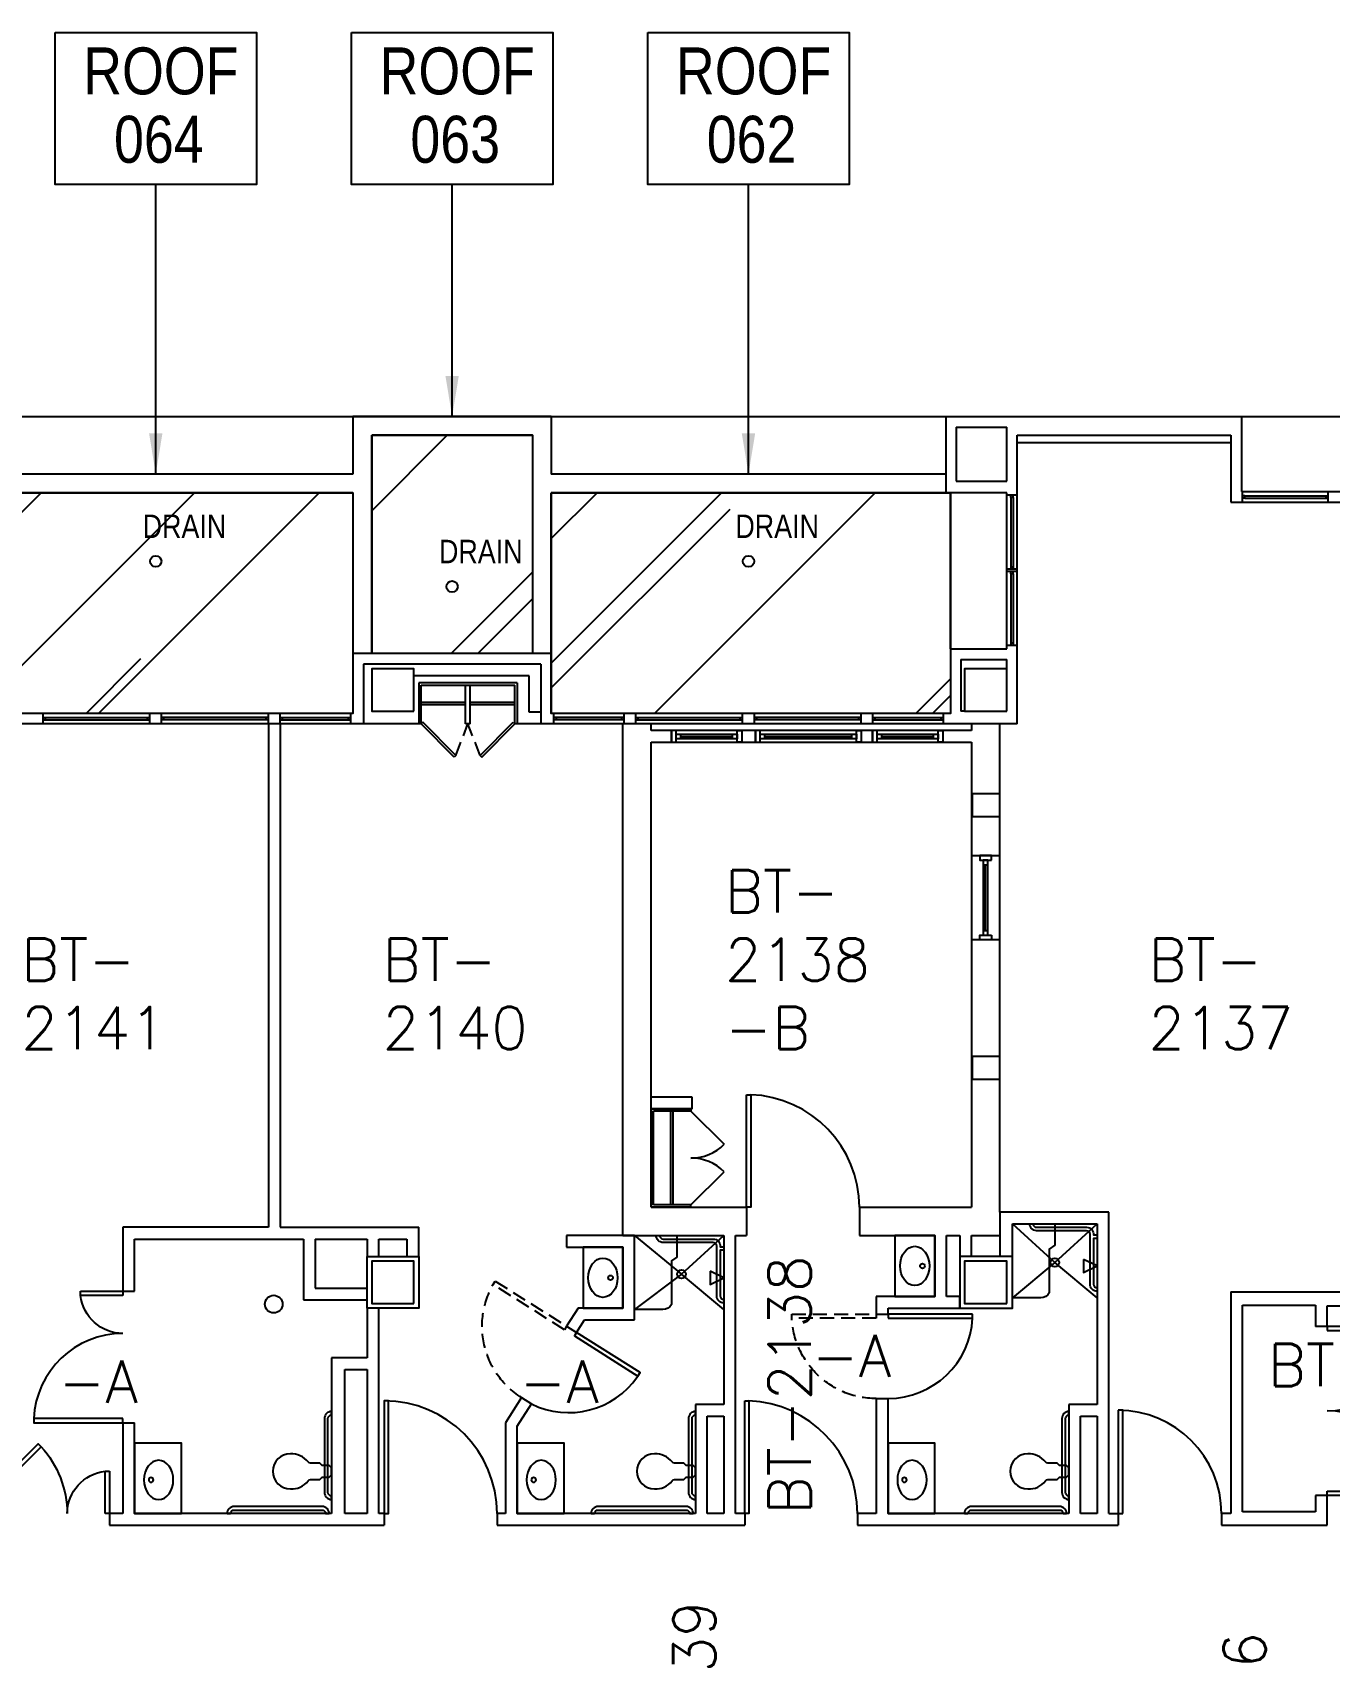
# Model space of a CAD drawing. Extents: x 2988 to 7122, y 18116 to 20102.
# Drawn here: x 3525 to 4077, y 19409 to 20101 of the extents above; entities that cross this region are included whole.
import ezdxf
from ezdxf.enums import TextEntityAlignment as Align

# ---------------------------------------------------------------- set-up
doc = ezdxf.new("R2010")
doc.units = 0
doc.header["$LTSCALE"] = 48
doc.header["$MEASUREMENT"] = 0
doc.linetypes.add('HIDDEN2', pattern=[0.1875, 0.125, -0.0625])
doc.layers.get('0').update_dxf_attribs({"linetype": 'CONTINUOUS'})
for name, color, linetype in [('ARDOOR', 7, 'CONTINUOUS'), ('ARROOMNO', 4, 'CONTINUOUS'), ('ARWALL', 7, 'CONTINUOUS'), ('ARWINDOW', 7, 'CONTINUOUS'), ('COL', 14, 'CONTINUOUS'), ('EXROOF', 9, 'CONTINUOUS'), ('EXROOF_TEXT', 134, 'CONTINUOUS'), ('EXWALL', 8, 'CONTINUOUS'), ('EXWINDOW', 8, 'CONTINUOUS'), ('MILL', 1, 'CONTINUOUS'), ('MPFIXTURE', 3, 'CONTINUOUS')]:
    doc.layers.add(name, color=color, linetype=linetype)
doc.styles.add('ARIAL_NARROW', font='ARIALN.TTF', dxfattribs={"height": 17})
doc.styles.add('ROMANS', font='romans.shx', dxfattribs={"height": 18})
doc.dimstyles.get("Standard").update_dxf_attribs({"dimtxt": 0.18, "dimasz": 0.18, "dimexe": 0.18, "dimexo": 0.0625, "dimgap": 0.09, "dimtad": 0, "dimtih": 1, "dimtoh": 1, "dimdec": 4, "dimzin": 0, "dimtxsty": 'STANDARD', "dimcen": 0.09, "dimazin": 3, "dimtfac": 1, "dimtdec": 4, "dimtofl": 0, "dimtmove": 0, "dimatfit": 3, "dimtolj": 1, "dimtzin": 0})

# ---------------------------------------------------------------- blocks, each defined once
blk = doc.blocks.new('I_PLUMB_GRAB_42IN_P')
at = {"color": 0, "linetype": 'BYBLOCK'}
blk.add_lwpolyline([(0, -21.75, 0.414214), (3, -18.75), (3, 18.75, 0.414214), (0, 21.75), (0, 20.25, -0.414214), (1.5, 18.75), (1.5, -18.75, -0.414214), (0, -20.25)], format="xyb", close=True, dxfattribs=at)
blk = doc.blocks.new('I_PLUMB_WC_FLUSH_-_FLOOR_P')
at = {"color": 0, "linetype": 'BYBLOCK'}
blk.add_lwpolyline([(10, -4, 0.240961), (17.5, -7.5, 1), (17.5, 7.5, 0.259678), (10, 4, -0.236068), (9, 3.5), (5, 3.5), (4, 2.5), (1, 2.5), (0, 1.5), (0, -1.5), (1, -2.5), (4, -2.5), (5, -3.5), (9, -3.5, -0.236068), (10, -4)], format="xyb", dxfattribs=at)
blk = doc.blocks.new('I_PLUMB_GRAB_36IN_P')
at = {"color": 0, "linetype": 'BYBLOCK'}
blk.add_lwpolyline([(3, -15.75), (3, 15.75, 0.414214), (0, 18.75), (0, 17.25, -0.414214), (1.5, 15.75), (1.5, -15.75, -0.414214), (0, -17.25), (0, -18.75, 0.414214)], format="xyb", close=True, dxfattribs=at)
blk = doc.blocks.new('LAV-820')
at = {"color": 0, "linetype": 'BYBLOCK'}
blk.add_circle((0, -3), 1, dxfattribs=at)
blk.add_ellipse((0, -6.25), major_axis=(-8.38, 0), ratio=0.746269)
blk = doc.blocks.new('6-00-DRS')
at = {"color": 0}
for p, q in [((0, 36), (0, 0)), ((1.75, 36), (0, 36)), ((1.75, 0), (1.75, 36)), ((70.25, 0), (70.25, 36)), ((70.25, 36), (72, 36)), ((72, 36), (72, 0)), ((0, 0), (1.75, 0)), ((72, 0), (70.25, 0))]:
    blk.add_line(p, q, dxfattribs=at)
for centre, start, end in [((-0.08, -0.03), 0.04901, 87.09698), ((72.08, -0.03), 92.90302, 179.95099)]:
    blk.add_arc(centre, 36.08, start, end, dxfattribs=at)
blk = doc.blocks.new('4-00-DR')
at = {"color": 0}
blk.add_lwpolyline([(0, 48), (1.75, 48), (1.75, 0), (0, 0)], close=True, dxfattribs=at)
blk.add_arc((-0.06, -0.02), 48.06, 0.02741, 87.84514, dxfattribs=at)
blk = doc.blocks.new('1-06-DR')
at = {"color": 0}
for p, q in [((0, 18), (0, 0)), ((1.75, 18), (0, 18)), ((1.75, 0), (1.75, 18)), ((0, 0), (1.75, 0))]:
    blk.add_line(p, q, dxfattribs=at)
blk.add_arc((-0.16, -0.06), 18.16, 0.2004, 83.94964, dxfattribs=at)
blk = doc.blocks.new('3-02-DR')
at = {"color": 0}
blk.add_lwpolyline([(1.75, 0), (1.75, 38), (0, 38), (0, 0)], close=True, dxfattribs=at)
blk.add_arc((-0.07, -0.03), 38.07, 0.04394, 87.25575)
blk = doc.blocks.new('3-00-DR')
at = {"color": 0}
for p, q in [((0, 36), (0, 0)), ((1.75, 36), (0, 36)), ((1.75, 0), (1.75, 36)), ((0, 0), (1.75, 0))]:
    blk.add_line(p, q, dxfattribs=at)
blk.add_arc((-0.08, -0.03), 36.08, 0.04901, 87.09698, dxfattribs=at)
blk = doc.blocks.new('HS-3-06-DR')
blk.add_lwpolyline([(4.24, -4.24), (-25.46, 25.46), (-26.69, 24.22), (3.01, -5.48)], close=True)
blk.add_arc((4.53, -4.3), 42.28, 137.58974, 179.92361)
blk = doc.blocks.new('A$C18E03352')
at = {"layer": 'ARDOOR'}
blk.add_lwpolyline([(0, 0), (1.75, 0), (1.75, 48), (0, 48)], close=True, dxfattribs=at)
blk.add_arc((0, 0), 48, 0, 90, dxfattribs=at)
blk = doc.blocks.new('A$C362A358B')
at = {"layer": 'ARDOOR'}
blk.add_lwpolyline([(19.24, 34.09), (18.3, 32.61), (45.35, 15.51), (46.29, 16.99)], close=True, dxfattribs=at)
blk.add_arc((15.87, 35.66), 35.72, 243.61698, 325.2486, dxfattribs=at)
blk = doc.blocks.new('A$C57F95BFB')
at = {"layer": 'ARDOOR'}
for p, q in [((0, 44), (0, 0)), ((2, 44), (0, 44)), ((2, 0), (2, 44)), ((0, 0), (2, 0))]:
    blk.add_line(p, q, dxfattribs=at)
blk.add_arc((0, 0), 44, 0, 90, dxfattribs=at)

msp = doc.modelspace()

# ---------------------------------------------------------------- hatches: boundary and pattern name
at = {"layer": 'EXROOF'}
h = msp.add_hatch(dxfattribs=at)
h.set_pattern_fill('AR-RROOF', color=256, scale=100, angle=45, style=0)
edge = h.paths.add_edge_path(flags=16)
edge.add_arc((3703.72, 19865.24), 2.4, 0, 360)
h.paths.add_polyline_path([(3669.47, 19929.71), (3737.97, 19929.71), (3737.97, 19836.71), (3669.47, 19836.71)])
h.paths.add_polyline_path([(3695.62, 19872.67), (3736.25, 19872.67), (3736.25, 19887.67), (3695.62, 19887.67)], flags=24)
h = msp.add_hatch(dxfattribs=at)
h.set_pattern_fill('AR-RROOF', color=256, scale=125, angle=45, style=0)
edge = h.paths.add_edge_path(flags=16)
edge.add_arc((3577.47, 19876), 2.4, 0, 360)
h.paths.add_polyline_path([(3493.47, 19905.21), (3661.47, 19905.21), (3661.47, 19811.21), (3493.47, 19811.21)])
h.paths.add_polyline_path([(3569.37, 19883.43), (3610, 19883.43), (3610, 19898.43), (3569.37, 19898.43)], flags=24)
h = msp.add_hatch(dxfattribs=at)
h.set_pattern_fill('AR-RROOF', color=256, scale=125, angle=45, style=0)
edge = h.paths.add_edge_path(flags=16)
edge.add_arc((3829.97, 19876), 2.4, 0, 360)
h.paths.add_polyline_path([(3745.97, 19905.21), (3915.97, 19905.21), (3915.97, 19811.21), (3745.97, 19811.21)])
h.paths.add_polyline_path([(3821.87, 19883.43), (3862.5, 19883.43), (3862.5, 19898.43), (3821.87, 19898.43)], flags=24)

# ---------------------------------------------------------------- linework, layer by layer
at = {"layer": 'ARDOOR', "linetype": 'HIDDEN2'}
for points in [[(3752.51, 19550.04), (3751.57, 19548.56), (3721.14, 19567.8), (3722.08, 19569.28)], [(3884.41, 19555.22), (3884.41, 19553.47), (3848.41, 19553.47), (3848.41, 19555.22)]]:
    msp.add_lwpolyline(points, close=True, dxfattribs=at)
at = {"layer": 'ARDOOR', "linetype": 'HIDDEN2', "extrusion": (0, 0, -1)}
for centre, start, end in [((-3752.51, 19550.04), 302.30291, 32.30291), ((-3884.41, 19555.22), 270, 0)]:
    msp.add_arc(centre, 36, start, end, dxfattribs=at)
at = {"layer": 'ARWALL'}
for p, q in [((3944.47, 19926.71), (4035.47, 19926.71)), ((3805.97, 19647.71), (3788.47, 19647.71)), ((3805.97, 19642.71), (3805.97, 19647.71)), ((3788.47, 19642.71), (3805.97, 19642.71)), ((3829.19, 19600.71), (3829.19, 19588.71)), ((3877.19, 19600.71), (3877.19, 19588.71)), ((3640.34, 19587.21), (3640.34, 19561.33)), ((3645.34, 19587.21), (3645.34, 19566.33)), ((3563.47, 19564.94), (3568.47, 19564.94)), ((3645.34, 19566.33), (3667.47, 19566.33)), ((3640.34, 19561.33), (3667.47, 19561.33)), ((3752.51, 19550.04), (3756.73, 19547.37)), ((3884.41, 19555.22), (3889.41, 19555.22)), ((4076.47, 19549.96), (4071.47, 19549.96)), ((3667.47, 19536.58), (3652.34, 19536.58)), ((3652.34, 19536.58), (3652.34, 19470.21)), ((3733.27, 19519.61), (3737.49, 19516.94)), ((3884.41, 19519.22), (3889.41, 19519.22)), ((3563.47, 19508.94), (3568.47, 19508.94)), ((4076.47, 19477.96), (4071.47, 19477.96)), ((3557.73, 19470.21), (3557.73, 19465.21)), ((3674.84, 19470.21), (3674.84, 19465.21)), ((3722.84, 19470.21), (3722.84, 19465.21)), ((3828.41, 19470.21), (3828.41, 19465.21)), ((3876.41, 19470.21), (3876.41, 19465.21)), ((3983.47, 19470.21), (3987.47, 19470.21)), ((3987.47, 19470.21), (3987.47, 19465.21)), ((4035.47, 19470.21), (4031.47, 19470.21)), ((4031.47, 19470.21), (4031.47, 19465.21))]:
    msp.add_line(p, q, dxfattribs=at)
at = {"layer": 'ARWALL', "linetype": 'CONTINUOUS'}
for p, q in [((3736.47, 19827.21), (3687.47, 19827.21)), ((3736.47, 19811.71), (3736.47, 19827.21)), ((3731.47, 19824.21), (3689.47, 19824.21)), ((3689.47, 19824.21), (3689.47, 19806.71)), ((3731.47, 19824.21), (3731.47, 19806.71)), ((3625.47, 19806.71), (3625.47, 19592.21)), ((3630.47, 19806.71), (3630.47, 19592.21)), ((3689.47, 19806.71), (3665.97, 19806.71)), ((3741.47, 19806.71), (3731.47, 19806.71)), ((3741.47, 19811.71), (3736.47, 19811.71)), ((3776.47, 19588.71), (3776.47, 19806.71)), ((3788.47, 19803.88), (3788.47, 19806.71)), ((3924.97, 19806.71), (3924.97, 19803.88)), ((3936.97, 19598.71), (3936.97, 19806.71)), ((3924.97, 19803.88), (3788.47, 19803.88)), ((3788.47, 19600.71), (3788.47, 19798.88)), ((3788.47, 19798.88), (3924.97, 19798.88)), ((3797.19, 19798.88), (3797.19, 19803.88)), ((3827.19, 19803.88), (3827.19, 19798.88)), ((3832.97, 19798.88), (3832.97, 19803.88)), ((3877.97, 19803.88), (3877.97, 19798.88)), ((3882.81, 19798.88), (3882.81, 19803.88)), ((3912.81, 19803.88), (3912.81, 19798.88)), ((3924.97, 19798.88), (3924.97, 19600.71)), ((3924.97, 19750.71), (3936.97, 19750.71)), ((3936.97, 19714.71), (3924.97, 19714.71)), ((3788.47, 19600.71), (3829.19, 19600.71)), ((3877.19, 19600.71), (3924.97, 19600.71)), ((3983.47, 19598.71), (3936.97, 19598.71)), ((3936.97, 19598.71), (3936.97, 19579.71)), ((3983.47, 19470.21), (3983.47, 19598.71)), ((3563.47, 19592.21), (3563.47, 19564.94)), ((3625.47, 19592.21), (3563.47, 19592.21)), ((3630.47, 19592.21), (3689.47, 19592.21)), ((3689.47, 19579.71), (3689.47, 19592.21)), ((3942.47, 19593.71), (3978.47, 19593.71)), ((3942.47, 19579.71), (3942.47, 19593.71)), ((3978.47, 19593.71), (3978.47, 19516.71)), ((3568.47, 19564.94), (3568.47, 19587.21)), ((3568.47, 19587.21), (3640.34, 19587.21)), ((3645.34, 19587.21), (3667.47, 19587.21)), ((3667.47, 19587.21), (3667.47, 19579.71)), ((3672.47, 19579.71), (3672.47, 19587.21)), ((3672.47, 19587.21), (3684.47, 19587.21)), ((3684.47, 19587.21), (3684.47, 19579.71)), ((3752.47, 19588.71), (3752.47, 19583.71)), ((3781.47, 19588.71), (3752.47, 19588.71)), ((3752.47, 19583.71), (3776.47, 19583.71)), ((3776.47, 19588.71), (3819.41, 19588.71)), ((3776.47, 19583.71), (3776.47, 19557.71)), ((3781.47, 19552.71), (3781.47, 19588.71)), ((3819.41, 19588.71), (3819.41, 19516.71)), ((3824.41, 19588.71), (3829.19, 19588.71)), ((3824.41, 19470.21), (3824.41, 19588.71)), ((3877.19, 19588.71), (3909.34, 19588.71)), ((3909.34, 19588.71), (3909.34, 19562.71)), ((3914.34, 19588.71), (3919.97, 19588.71)), ((3914.34, 19562.71), (3914.34, 19588.71)), ((3919.97, 19588.71), (3919.97, 19579.71)), ((3924.97, 19588.71), (3936.97, 19588.71)), ((3924.97, 19579.71), (3924.97, 19588.71)), ((3667.47, 19579.71), (3672.47, 19579.71)), ((3684.47, 19579.71), (3689.47, 19579.71)), ((4035.47, 19564.71), (4035.47, 19470.21)), ((4035.47, 19564.71), (4118.47, 19564.71)), ((3672.47, 19557.71), (3667.47, 19557.71)), ((3667.47, 19557.71), (3667.47, 19536.58)), ((3672.47, 19470.21), (3672.47, 19557.71)), ((3757.35, 19557.71), (3752.51, 19550.04)), ((3776.47, 19557.71), (3757.35, 19557.71)), ((3884.41, 19562.71), (3884.41, 19555.22)), ((3909.34, 19562.71), (3884.41, 19562.71)), ((3889.41, 19555.22), (3889.41, 19557.71)), ((3889.41, 19557.71), (3919.97, 19557.71)), ((3919.97, 19562.71), (3914.34, 19562.71)), ((3919.97, 19557.71), (3919.97, 19562.71)), ((4040.47, 19470.96), (4040.47, 19558.96)), ((4040.47, 19558.96), (4071.47, 19558.96)), ((4071.47, 19558.96), (4071.47, 19549.96)), ((4076.47, 19558.71), (4200.98, 19558.71)), ((4076.47, 19549.96), (4076.47, 19558.71)), ((3756.73, 19547.37), (3760.11, 19552.71)), ((3760.11, 19552.71), (3781.47, 19552.71)), ((3657.97, 19470.21), (3657.97, 19531.58)), ((3657.97, 19531.58), (3667.47, 19531.58)), ((3667.47, 19531.58), (3667.47, 19470.21)), ((3733.27, 19519.61), (3726.47, 19508.86)), ((3731.47, 19507.41), (3737.49, 19516.94)), ((3807.41, 19516.71), (3807.41, 19470.21)), ((3819.41, 19516.71), (3807.41, 19516.71)), ((3884.41, 19519.22), (3884.41, 19470.21)), ((3889.41, 19470.21), (3889.41, 19519.22)), ((3966.47, 19516.71), (3966.47, 19470.21)), ((3978.47, 19516.71), (3966.47, 19516.71)), ((3563.47, 19508.94), (3563.47, 19470.21)), ((3568.47, 19470.21), (3568.47, 19508.94)), ((3726.47, 19508.86), (3726.47, 19470.21)), ((3812.41, 19470.21), (3812.41, 19511.71)), ((3812.41, 19511.71), (3819.41, 19511.71)), ((3819.41, 19511.71), (3819.41, 19470.21)), ((3971.47, 19470.21), (3971.47, 19511.71)), ((3971.47, 19511.71), (3978.47, 19511.71)), ((3978.47, 19511.71), (3978.47, 19470.21)), ((3731.47, 19470.21), (3731.47, 19507.41)), ((4071.47, 19477.96), (4071.47, 19470.96)), ((4076.47, 19465.21), (4076.47, 19477.96)), ((3563.47, 19470.21), (3557.73, 19470.21)), ((3652.34, 19470.21), (3568.47, 19470.21)), ((3667.47, 19470.21), (3657.97, 19470.21)), ((3674.84, 19470.21), (3672.47, 19470.21)), ((3726.47, 19470.21), (3722.84, 19470.21)), ((3807.41, 19470.21), (3731.47, 19470.21)), ((3819.41, 19470.21), (3812.41, 19470.21)), ((3828.41, 19470.21), (3824.41, 19470.21)), ((3884.41, 19470.21), (3876.41, 19470.21)), ((3966.47, 19470.21), (3889.41, 19470.21)), ((3978.47, 19470.21), (3971.47, 19470.21)), ((4071.47, 19470.96), (4040.47, 19470.96)), ((3557.73, 19465.21), (3674.84, 19465.21)), ((3722.84, 19465.21), (3828.41, 19465.21)), ((3876.41, 19465.21), (3987.47, 19465.21)), ((4031.47, 19465.21), (4076.47, 19465.21))]:
    msp.add_line(p, q, dxfattribs=at)
for points in [[(3925.25, 19767.22), (3936.97, 19767.22), (3936.97, 19776.92), (3925.25, 19776.92)], [(3925.25, 19655.3), (3936.97, 19655.3), (3936.97, 19665.01), (3925.25, 19665.01)], [(3942.47, 19579.71), (3919.97, 19579.71), (3919.97, 19557.71), (3942.47, 19557.71)]]:
    msp.add_lwpolyline(points, close=True, dxfattribs=at)
msp.add_lwpolyline([(3689.47, 19579.71), (3689.47, 19557.71), (3667.47, 19557.71), (3667.47, 19579.71), (3684.47, 19579.71)], dxfattribs=at)
at = {"layer": 'ARWINDOW', "linetype": 'CONTINUOUS'}
for p, q in [((3801.19, 19800.38), (3801.19, 19802.38)), ((3801.19, 19801.38), (3823.19, 19801.38)), ((3823.19, 19800.38), (3823.19, 19802.38)), ((3836.97, 19800.38), (3836.97, 19802.38)), ((3836.97, 19801.38), (3873.97, 19801.38)), ((3873.97, 19800.38), (3873.97, 19802.38)), ((3886.81, 19800.38), (3886.81, 19802.38)), ((3886.81, 19801.38), (3908.81, 19801.38)), ((3908.81, 19800.38), (3908.81, 19802.38)), ((3929.97, 19746.71), (3931.97, 19746.71)), ((3930.97, 19718.71), (3930.97, 19746.71)), ((3929.97, 19718.71), (3931.97, 19718.71))]:
    msp.add_line(p, q, dxfattribs=at)
for points in [[(3799.19, 19803.88), (3797.19, 19803.88), (3797.19, 19798.88), (3799.19, 19798.88)], [(3799.19, 19800.38), (3799.19, 19802.38), (3825.19, 19802.38), (3825.19, 19800.38)], [(3825.19, 19803.88), (3827.19, 19803.88), (3827.19, 19798.88), (3825.19, 19798.88)], [(3834.97, 19803.88), (3832.97, 19803.88), (3832.97, 19798.88), (3834.97, 19798.88)], [(3834.97, 19800.38), (3834.97, 19802.38), (3875.97, 19802.38), (3875.97, 19800.38)], [(3875.97, 19803.88), (3877.97, 19803.88), (3877.97, 19798.88), (3875.97, 19798.88)], [(3884.81, 19803.88), (3882.81, 19803.88), (3882.81, 19798.88), (3884.81, 19798.88)], [(3884.81, 19800.38), (3884.81, 19802.38), (3910.81, 19802.38), (3910.81, 19800.38)], [(3910.81, 19803.88), (3912.81, 19803.88), (3912.81, 19798.88), (3910.81, 19798.88)], [(3933.47, 19748.71), (3933.47, 19750.71), (3928.47, 19750.71), (3928.47, 19748.71)], [(3929.97, 19716.71), (3931.97, 19716.71), (3931.97, 19748.71), (3929.97, 19748.71)], [(3933.47, 19716.71), (3933.47, 19714.71), (3928.47, 19714.71), (3928.47, 19716.71)]]:
    msp.add_lwpolyline(points, close=True, dxfattribs=at)
at = {"layer": 'COL', "linetype": 'CONTINUOUS'}
for points in [[(3687.47, 19812.21), (3687.47, 19830.21), (3669.47, 19830.21), (3669.47, 19812.21), (3687.47, 19812.21)], [(3939.97, 19812.21), (3939.97, 19830.21), (3921.97, 19830.21), (3921.97, 19812.21), (3939.97, 19812.21)], [(3687.47, 19559.71), (3687.47, 19577.71), (3669.47, 19577.71), (3669.47, 19559.71), (3687.47, 19559.71)], [(3939.97, 19559.71), (3939.97, 19577.71), (3921.97, 19577.71), (3921.97, 19559.71), (3939.97, 19559.71)]]:
    msp.add_lwpolyline(points, dxfattribs=at)
at = {"layer": 'EXROOF'}
for points in [[(3669.47, 19929.71), (3737.97, 19929.71), (3737.97, 19836.71), (3669.47, 19836.71)], [(3745.97, 19905.21), (3915.97, 19905.21), (3915.97, 19811.21), (3745.97, 19811.21)]]:
    msp.add_lwpolyline(points, close=True, dxfattribs=at)
at = {"layer": 'EXROOF', "linetype": 'BYBLOCK'}
for centre in [(3577.47, 19876), (3829.97, 19876), (3703.72, 19865.24)]:
    msp.add_circle(centre, 2.4, dxfattribs=at)
at = {"layer": 'EXROOF_TEXT'}
for points in [[(3534.55, 20101.36), (3620.39, 20101.36), (3620.39, 20036.64), (3534.55, 20036.64)], [(3660.8, 20101.36), (3746.64, 20101.36), (3746.64, 20036.64), (3660.8, 20036.64)], [(3787.05, 20101.36), (3872.89, 20101.36), (3872.89, 20036.64), (3787.05, 20036.64)]]:
    msp.add_lwpolyline(points, close=True, dxfattribs=at)
at = {"layer": 'EXWALL'}
for p, q in [((3493.47, 19937.71), (3661.47, 19937.71)), ((3745.97, 19937.71), (3661.47, 19937.71)), ((3661.47, 19937.71), (3661.47, 19913.21)), ((3661.47, 19937.71), (3745.97, 19937.71)), ((3745.97, 19937.71), (3745.97, 19913.21)), ((3745.97, 19937.71), (3913.97, 19937.71)), ((3913.97, 19937.71), (4039.97, 19937.71)), ((3913.97, 19937.71), (3913.97, 19905.21)), ((3913.97, 19937.71), (4115.97, 19937.71)), ((4039.97, 19937.71), (4039.97, 19905.71)), ((3918.47, 19933.21), (3918.47, 19910.21)), ((3918.47, 19933.21), (3939.97, 19933.21)), ((3939.97, 19910.21), (3939.97, 19933.21)), ((3669.47, 19929.71), (3669.47, 19836.71)), ((3737.97, 19929.71), (3669.47, 19929.71)), ((3737.97, 19929.71), (3737.97, 19836.71)), ((3944.47, 19929.71), (4035.47, 19929.71)), ((3944.47, 19806.71), (3944.47, 19929.71)), ((4035.47, 19929.71), (4035.47, 19901.21)), ((3661.47, 19913.21), (3493.47, 19913.21)), ((3913.97, 19913.21), (3745.97, 19913.21)), ((3918.47, 19910.21), (3939.97, 19910.21)), ((3661.47, 19905.21), (3493.47, 19905.21)), ((3661.47, 19905.21), (3661.47, 19836.71)), ((3939.97, 19905.21), (3745.97, 19905.21)), ((3745.97, 19905.21), (3745.97, 19836.71)), ((3915.97, 19838.71), (3915.97, 19905.21)), ((3939.97, 19838.71), (3939.97, 19905.21)), ((4039.97, 19905.71), (4115.97, 19905.71)), ((4035.47, 19901.21), (4123.97, 19901.21)), ((3745.97, 19836.71), (3661.47, 19836.71)), ((3661.47, 19836.71), (3661.47, 19811.21)), ((3745.97, 19836.71), (3745.97, 19811.21)), ((3915.97, 19838.71), (3939.97, 19838.71)), ((3915.97, 19838.71), (3915.97, 19811.21)), ((3920.47, 19834.21), (3939.97, 19834.21)), ((3920.47, 19834.21), (3920.47, 19812.21)), ((3939.97, 19830.21), (3939.97, 19834.21)), ((3741.47, 19832.21), (3665.97, 19832.21)), ((3665.97, 19832.21), (3665.97, 19806.71)), ((3741.47, 19832.21), (3741.47, 19806.71)), ((3741.47, 19832.21), (3741.47, 19806.71)), ((3921.97, 19812.21), (3920.47, 19812.21)), ((3665.97, 19806.71), (3488.97, 19806.71)), ((3661.47, 19811.21), (3493.47, 19811.21)), ((3944.47, 19806.71), (3741.47, 19806.71)), ((3915.97, 19811.21), (3745.97, 19811.21))]:
    msp.add_line(p, q, dxfattribs=at)
msp.add_lwpolyline([(3493.47, 19905.21), (3661.47, 19905.21), (3661.47, 19811.21), (3493.47, 19811.21)], close=True, dxfattribs=at)
at = {"layer": 'EXWINDOW'}
for p, q in [((3944.47, 19904.21), (3939.97, 19904.21)), ((3941.72, 19903.21), (3941.72, 19904.21)), ((3942.72, 19903.21), (3941.72, 19903.21)), ((3941.72, 19903.21), (3941.72, 19873.71)), ((3942.72, 19903.21), (3942.72, 19904.21)), ((3942.72, 19903.21), (3942.72, 19873.71)), ((4040.47, 19901.21), (4040.47, 19905.71)), ((4041.47, 19903.96), (4040.47, 19903.96)), ((4041.47, 19902.96), (4040.47, 19902.96)), ((4041.47, 19903.96), (4075.97, 19903.96)), ((4041.47, 19902.96), (4041.47, 19903.96)), ((4041.47, 19902.96), (4075.97, 19902.96)), ((4075.97, 19903.96), (4075.97, 19902.96)), ((4075.97, 19903.96), (4076.97, 19903.96)), ((4075.97, 19902.96), (4076.97, 19902.96)), ((4076.97, 19901.21), (4076.97, 19905.71)), ((3944.47, 19872.71), (3939.97, 19872.71)), ((3944.47, 19871.71), (3939.97, 19871.71)), ((3941.72, 19873.71), (3942.72, 19873.71)), ((3941.72, 19873.71), (3941.72, 19872.71)), ((3941.72, 19870.71), (3941.72, 19871.71)), ((3941.72, 19870.71), (3941.72, 19841.21)), ((3942.72, 19870.71), (3941.72, 19870.71)), ((3942.72, 19873.71), (3942.72, 19872.71)), ((3942.72, 19870.71), (3942.72, 19871.71)), ((3942.72, 19870.71), (3942.72, 19841.21)), ((3939.97, 19840.21), (3944.47, 19840.21)), ((3941.72, 19841.21), (3941.72, 19840.21)), ((3941.72, 19841.21), (3942.72, 19841.21)), ((3942.72, 19841.21), (3942.72, 19840.21)), ((3529.47, 19806.71), (3529.47, 19811.21)), ((3529.47, 19809.46), (3530.47, 19809.46)), ((3529.47, 19808.46), (3530.47, 19808.46)), ((3530.47, 19808.46), (3530.47, 19809.46)), ((3530.47, 19809.46), (3573.97, 19809.46)), ((3530.47, 19808.46), (3573.97, 19808.46)), ((3573.97, 19808.46), (3573.97, 19809.46)), ((3573.97, 19809.46), (3574.97, 19809.46)), ((3573.97, 19808.46), (3574.97, 19808.46)), ((3574.97, 19806.71), (3574.97, 19811.21)), ((3579.97, 19806.71), (3579.97, 19811.21)), ((3580.97, 19809.46), (3579.97, 19809.46)), ((3580.97, 19808.46), (3579.97, 19808.46)), ((3624.47, 19809.46), (3580.97, 19809.46)), ((3580.97, 19808.46), (3580.97, 19809.46)), ((3624.47, 19808.46), (3580.97, 19808.46)), ((3624.47, 19808.46), (3624.47, 19809.46)), ((3625.47, 19809.46), (3624.47, 19809.46)), ((3625.47, 19808.46), (3624.47, 19808.46)), ((3625.47, 19806.71), (3625.47, 19811.21)), ((3630.47, 19806.71), (3630.47, 19811.21)), ((3630.47, 19809.46), (3631.47, 19809.46)), ((3630.47, 19808.46), (3631.47, 19808.46)), ((3631.47, 19808.46), (3631.47, 19809.46)), ((3631.47, 19809.46), (3659.47, 19809.46)), ((3631.47, 19808.46), (3659.47, 19808.46)), ((3659.47, 19809.46), (3659.47, 19808.46)), ((3659.47, 19809.46), (3660.47, 19809.46)), ((3659.47, 19808.46), (3660.47, 19808.46)), ((3660.47, 19811.21), (3660.47, 19806.71)), ((3746.97, 19811.21), (3746.97, 19806.71)), ((3747.97, 19809.46), (3746.97, 19809.46)), ((3747.97, 19808.46), (3746.97, 19808.46)), ((3775.97, 19809.46), (3747.97, 19809.46)), ((3747.97, 19809.46), (3747.97, 19808.46)), ((3775.97, 19808.46), (3747.97, 19808.46)), ((3776.97, 19809.46), (3775.97, 19809.46)), ((3775.97, 19808.46), (3775.97, 19809.46)), ((3776.97, 19808.46), (3775.97, 19808.46)), ((3776.97, 19806.71), (3776.97, 19811.21)), ((3781.97, 19806.71), (3781.97, 19811.21)), ((3781.97, 19809.46), (3782.97, 19809.46)), ((3781.97, 19808.46), (3782.97, 19808.46)), ((3782.97, 19809.46), (3826.47, 19809.46)), ((3782.97, 19808.46), (3782.97, 19809.46)), ((3782.97, 19808.46), (3826.47, 19808.46)), ((3826.47, 19809.46), (3827.47, 19809.46)), ((3826.47, 19808.46), (3826.47, 19809.46)), ((3826.47, 19808.46), (3827.47, 19808.46)), ((3827.47, 19806.71), (3827.47, 19811.21)), ((3832.47, 19806.71), (3832.47, 19811.21)), ((3833.47, 19809.46), (3832.47, 19809.46)), ((3833.47, 19808.46), (3832.47, 19808.46)), ((3833.47, 19808.46), (3833.47, 19809.46)), ((3876.97, 19809.46), (3833.47, 19809.46)), ((3876.97, 19808.46), (3833.47, 19808.46)), ((3876.97, 19808.46), (3876.97, 19809.46)), ((3877.97, 19809.46), (3876.97, 19809.46)), ((3877.97, 19808.46), (3876.97, 19808.46)), ((3877.97, 19806.71), (3877.97, 19811.21)), ((3882.97, 19806.71), (3882.97, 19811.21)), ((3882.97, 19809.46), (3883.97, 19809.46)), ((3882.97, 19808.46), (3883.97, 19808.46)), ((3883.97, 19809.46), (3911.97, 19809.46)), ((3883.97, 19808.46), (3883.97, 19809.46)), ((3883.97, 19808.46), (3911.97, 19808.46)), ((3911.97, 19809.46), (3911.97, 19808.46)), ((3911.97, 19809.46), (3912.97, 19809.46)), ((3911.97, 19808.46), (3912.97, 19808.46)), ((3912.97, 19811.21), (3912.97, 19806.71))]:
    msp.add_line(p, q, dxfattribs=at)
at = {"layer": 'MILL'}
for p, q in [((3690.47, 19806.71), (3690.47, 19823.21)), ((3690.47, 19823.21), (3730.47, 19823.21)), ((3709.47, 19806.71), (3709.47, 19823.21)), ((3711.47, 19806.71), (3711.47, 19823.21)), ((3730.47, 19806.71), (3730.47, 19823.21)), ((3690.47, 19815.96), (3709.47, 19815.96)), ((3690.47, 19814.96), (3709.47, 19814.96)), ((3711.47, 19815.96), (3730.47, 19815.96)), ((3711.47, 19814.96), (3730.47, 19814.96)), ((3690.47, 19806.71), (3689.47, 19806.71)), ((3691.18, 19807.41), (3690.47, 19806.71)), ((3704.61, 19792.57), (3690.47, 19806.71)), ((3705.32, 19793.27), (3691.18, 19807.41)), ((3711.47, 19806.71), (3709.47, 19806.71)), ((3715.62, 19793.27), (3729.76, 19807.41)), ((3716.33, 19792.57), (3730.47, 19806.71)), ((3729.79, 19807.39), (3730.47, 19806.71)), ((3731.47, 19806.71), (3730.47, 19806.71)), ((3705.32, 19793.27), (3704.61, 19792.57)), ((3715.62, 19793.27), (3716.33, 19792.57)), ((3805.47, 19642.71), (3788.47, 19642.71)), ((3788.48, 19642.71), (3788.47, 19600.71)), ((3805.47, 19642.71), (3788.48, 19642.71)), ((3789.47, 19601.71), (3789.47, 19641.71)), ((3805.47, 19641.71), (3789.47, 19641.71)), ((3796.92, 19601.71), (3796.92, 19641.71)), ((3797.92, 19601.71), (3797.92, 19641.71)), ((3805.47, 19642.71), (3805.47, 19641.71)), ((3805.47, 19641.71), (3819.61, 19627.57)), ((3805.47, 19601.71), (3819.61, 19615.85)), ((3805.47, 19600.71), (3788.47, 19600.71)), ((3805.47, 19601.71), (3789.47, 19601.71)), ((3805.47, 19600.71), (3805.47, 19601.71))]:
    msp.add_line(p, q, dxfattribs=at)
at = {"layer": 'MILL', "linetype": 'HIDDEN2'}
for p in [(3705.32, 19793.27), (3715.62, 19793.27)]:
    msp.add_line(p, (3710.47, 19806.71), dxfattribs=at)
at = {"layer": 'MILL'}
for points in [[(3942.47, 19593.71), (3960.47, 19593.71), (3960.47, 19584.52), (3958.12, 19582.85), (3958.12, 19564.23, -0.27767), (3954.47, 19562.21), (3942.47, 19562.21)], [(3781.47, 19588.71), (3799.47, 19588.71), (3799.47, 19579.52), (3797.12, 19577.85), (3797.12, 19559.23, -0.27767), (3793.47, 19557.21), (3781.47, 19557.21)]]:
    msp.add_lwpolyline(points, format="xyb", close=True, dxfattribs=at)
for points in [[(3759.49, 19557.71), (3776.47, 19557.71), (3776.47, 19583.71), (3759.49, 19583.71)], [(3892.37, 19562.71), (3909.34, 19562.71), (3909.34, 19588.71), (3892.37, 19588.71)], [(3588.47, 19470.21), (3588.47, 19500.21), (3568.47, 19500.21), (3568.47, 19470.21)]]:
    msp.add_lwpolyline(points, close=True, dxfattribs=at)
at = {"layer": 'MILL', "elevation": 0}
for points in [[(3751.47, 19470.21), (3751.47, 19500.21), (3731.47, 19500.21), (3731.47, 19470.21)], [(3909.41, 19470.21), (3909.41, 19500.21), (3889.41, 19500.21), (3889.41, 19470.21)]]:
    msp.add_lwpolyline(points, close=True, dxfattribs=at)
at = {"layer": 'MILL'}
for centre, start, end in [((3805.47, 19641.71), 270, 315), ((3805.47, 19601.71), 45, 90)]:
    msp.add_arc(centre, 20, start, end, dxfattribs=at)
at = {"layer": 'MPFIXTURE'}
for p, q in [((3942.47, 19593.71), (3960.47, 19577.17)), ((3960.47, 19577.17), (3978.47, 19593.71)), ((3781.47, 19588.71), (3801.41, 19572.17)), ((3801.41, 19572.17), (3819.41, 19588.71)), ((3960.47, 19577.17), (3942.47, 19562.21)), ((3978.47, 19562.21), (3960.47, 19577.17)), ((3801.41, 19572.17), (3781.47, 19557.21)), ((3819.41, 19557.21), (3801.41, 19572.17))]:
    msp.add_line(p, q, dxfattribs=at)
for points in [[(3949.7, 19593.71), (3951.19, 19593.7, 0.414968), (3952.69, 19592.21), (3973.98, 19592.21, -0.440083), (3976.97, 19588.93), (3978.47, 19588.93), (3978.47, 19587.44), (3976.97, 19587.44), (3976.97, 19567.93, 0.415723), (3978.47, 19566.43), (3978.47, 19564.94, -0.414968), (3975.48, 19567.93), (3975.48, 19589.22, 0.414214), (3973.98, 19590.71), (3952.69, 19590.71, -0.414968), (3949.7, 19593.71)], [(3790.64, 19588.71), (3792.13, 19588.7, 0.414968), (3793.63, 19587.21), (3814.92, 19587.21, -0.440083), (3817.91, 19583.93), (3819.41, 19583.93), (3819.41, 19582.44), (3817.91, 19582.44), (3817.91, 19562.93, 0.415723), (3819.41, 19561.43), (3819.41, 19559.94, -0.414968), (3816.42, 19562.93), (3816.42, 19584.22, 0.414214), (3814.92, 19585.71), (3793.63, 19585.71, -0.414968), (3790.64, 19588.71)]]:
    msp.add_lwpolyline(points, format="xyb", close=True, dxfattribs=at)
for points in [[(3972.64, 19578.54), (3972.64, 19572.88), (3978.47, 19575.71)], [(3813.58, 19573.54), (3813.58, 19567.88), (3819.41, 19570.71)]]:
    msp.add_lwpolyline(points, close=True, dxfattribs=at)
for centre, radius in [((3960.47, 19577.17), 1.84), ((3801.41, 19572.17), 1.84), ((3627.72, 19559.46), 3.75)]:
    msp.add_circle(centre, radius, dxfattribs=at)

# ---------------------------------------------------------------- block references
at = {"layer": 'ARDOOR'}
for name, p in [('4-00-DR', (3829.19, 19600.71)), ('A$C362A358B', (3737.49, 19513.28)), ('A$C18E03352', (3674.84, 19470.21)), ('4-00-DR', (3828.41, 19470.21)), ('A$C57F95BFB', (3987.47, 19470.21))]:
    msp.add_blockref(name, p, dxfattribs=at)
at = {"layer": 'ARDOOR', "xscale": -1, "rotation": 90}
msp.add_blockref('1-06-DR', (3563.47, 19564.94), dxfattribs=at)
at = {"layer": 'ARDOOR'}
for name, p, rotation in [('3-00-DR', (3889.41, 19555.22), 270), ('6-00-DRS', (4076.47, 19549.96), 270), ('3-02-DR', (3563.47, 19508.94), 90)]:
    msp.add_blockref(name, p, dxfattribs=dict(at, rotation=rotation))
at = {"layer": 'ARDOOR', "xscale": -1}
for name, p in [('HS-3-06-DR', (3501.97, 19474.45)), ('1-06-DR', (3557.73, 19470.21))]:
    msp.add_blockref(name, p, dxfattribs=at)
at = {"layer": 'MPFIXTURE', "rotation": 270}
for p in [(3907.06, 19575.71), (3774.19, 19570.71)]:
    msp.add_blockref('LAV-820', p, dxfattribs=at)
at = {"layer": 'MPFIXTURE', "linetype": 'CONTINUOUS'}
for name, p, rotation in [('I_PLUMB_GRAB_36IN_P', (3652.34, 19494.96), 180), ('I_PLUMB_GRAB_36IN_P', (3807.41, 19494.96), 180), ('I_PLUMB_GRAB_36IN_P', (3966.47, 19494.96), 180), ('I_PLUMB_WC_FLUSH_-_FLOOR_P', (3652.34, 19488.21), 180), ('I_PLUMB_WC_FLUSH_-_FLOOR_P', (3807.41, 19488.21), 180), ('I_PLUMB_WC_FLUSH_-_FLOOR_P', (3966.47, 19488.21), 180), ('I_PLUMB_GRAB_42IN_P', (3629.59, 19470.21), 90), ('I_PLUMB_GRAB_42IN_P', (3784.66, 19470.21), 90), ('I_PLUMB_GRAB_42IN_P', (3943.72, 19470.21), 90)]:
    msp.add_blockref(name, p, dxfattribs=dict(at, rotation=rotation))
at = {"layer": 'MPFIXTURE', "xscale": -1, "rotation": 90}
for p in [(3572.45, 19484.52), (3735.45, 19484.52, 0), (3893.39, 19484.52)]:
    msp.add_blockref('LAV-820', p, dxfattribs=at)

# ---------------------------------------------------------------- texts
at = {"layer": 'ARROOMNO', "style": 'ROMANS'}
for s, p in [('BT-', (3819.98, 19726.38)), ('BT-', (3520.23, 19697.24)), ('BT-', (3674.15, 19697.24)), ('2138', (3819.98, 19697.24)), ('BT-', (4000.36, 19697.24)), ('2141', (3520.23, 19668.1)), ('2140', (3674.15, 19668.1)), ('-B', (3819.98, 19668.1)), ('2137', (4000.36, 19668.1)), ('-A', (3856.91, 19528.43)), ('BT-2135', (4051.25, 19524.47)), ('-A', (3535.99, 19517.38)), ('-A', (3732.32, 19517.38))]:
    msp.add_text(s, height=18, dxfattribs=at).set_placement(p)
for s, p in [('BT-2138', (3856.48, 19469.84)), ('BT-2139', (3815.9, 19322.78)), ('BT-2136', (4050.37, 19309.34))]:
    msp.add_text(s, height=18, rotation=90, dxfattribs=at).set_placement(p)
at = {"layer": 'EXROOF_TEXT', "style": 'ARIAL_NARROW'}
for s, p in [('ROOF', (3579.65, 20074.99)), ('ROOF', (3705.9, 20074.99)), ('ROOF', (3832.15, 20074.99)), ('064', (3578.79, 20045.85)), ('063', (3705.04, 20045.85)), ('062', (3831.29, 20045.85))]:
    msp.add_text(s, height=20, dxfattribs=at).set_placement(p, align=Align.CENTER)
for p in [(3589.69, 19890.93), (3842.19, 19890.93), (3715.94, 19880.17)]:
    msp.add_attdef('DRAIN', text='VTR', height=10, dxfattribs=at).set_placement(p, align=Align.MIDDLE)

# ---------------------------------------------------------------- leaders
at = {"layer": 'EXROOF_TEXT'}
for points in [[(3577.47, 19913.21), (3577.47, 20001.27), (3577.47, 20036.64)], [(3703.72, 19937.71), (3703.72, 20001.27), (3703.72, 20036.64)], [(3829.97, 19913.21), (3829.97, 20001.27), (3829.97, 20036.64)]]:
    msp.add_leader(points, dimstyle='STANDARD', override={"dimscale": 96, "dimgap": 0.09, "dimtad": 0}, dxfattribs=at)

doc.saveas('drawing.dxf')
